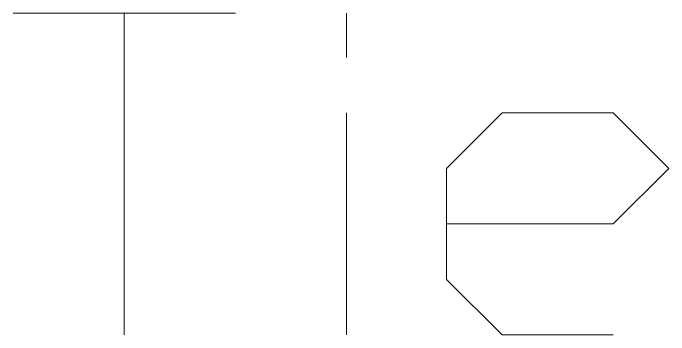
# Model space of a CAD drawing. Header units: millimetres. Extents: x 2303 to 2447, y 1812 to 2032.
# Drawn here: x 2388.096 to 2389.762, y 1913.817 to 1914.636 of the extents above; entities that cross this region are included whole.
import ezdxf

# ---------------------------------------------------------------- set-up
doc = ezdxf.new("R2010")
doc.units = ezdxf.units.MM
doc.layers.add('PDF_CVL_CUADCON_TIT', color=7, linetype='Continuous')

msp = doc.modelspace()

# ---------------------------------------------------------------- linework, layer by layer
at = {"layer": 'PDF_CVL_CUADCON_TIT', "lineweight": 9}
for points in [[(2388.0959, 1914.6361), (2388.6607, 1914.6361)], [(2388.3783, 1914.6361), (2388.3783, 1913.8172)], [(2388.9431, 1914.5232), (2388.9431, 1914.6361)], [(2388.9431, 1913.8172), (2388.9431, 1914.382)], [(2389.1972, 1914.0996), (2389.6208, 1914.0996), (2389.762, 1914.2408), (2389.6208, 1914.382), (2389.3384, 1914.382), (2389.1972, 1914.2408), (2389.1972, 1913.9584), (2389.3384, 1913.8172), (2389.6208, 1913.8172)]]:
    msp.add_lwpolyline(points, dxfattribs=at)

doc.saveas('drawing.dxf')
